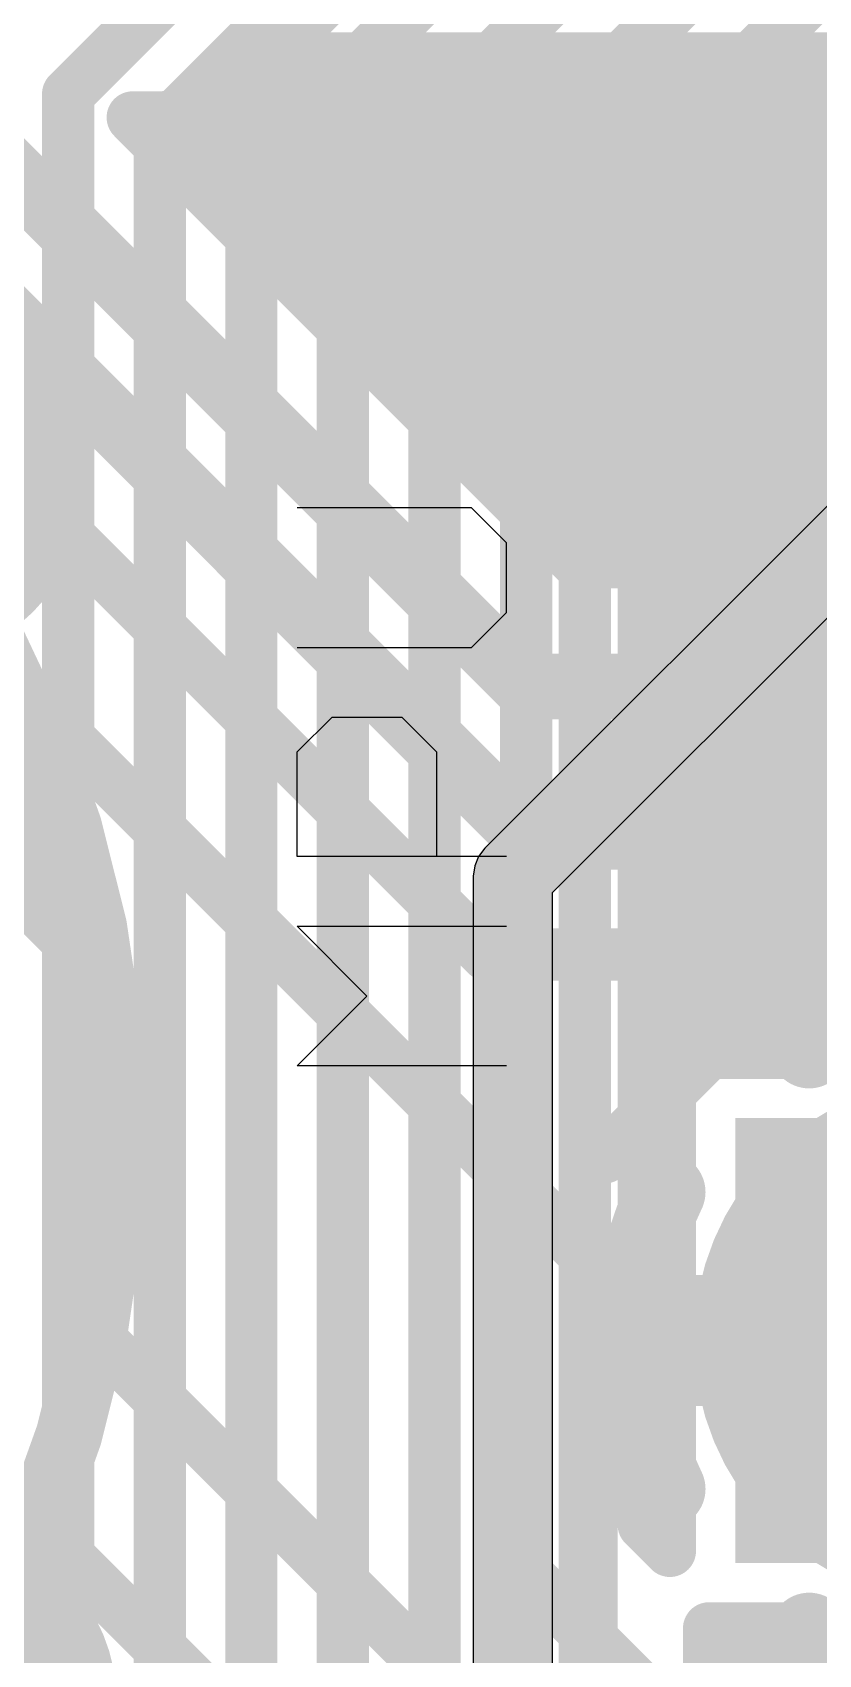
# Model space of a CAD drawing. Header units: millimetres. Extents: x 0.11 to 5.67, y 0.55 to 4.24.
# Drawn here: x 2.2515 to 2.3698, y 2.7903 to 3.0344 of the extents above; entities that cross this region are included whole.
import ezdxf

# ---------------------------------------------------------------- set-up
doc = ezdxf.new("R2010")
doc.units = ezdxf.units.MM
doc.header["$MEASUREMENT"] = 0
for name, color, linetype in [('BottomLayer', 5, 'Continuous'), ('BottomSolder', 6, 'Continuous'), ('InternalPlane1', 76, 'Continuous'), ('InternalPlane2', 16, 'Continuous'), ('MultiLayer', 9, 'Continuous'), ('TopLayer', 1, 'Continuous'), ('TopOverlay', 2, 'Continuous'), ('TopSolder', 216, 'Continuous')]:
    doc.layers.add(name, color=color, linetype=linetype)

# ---------------------------------------------------------------- blocks, each defined once
blk = doc.blocks.new('NANOPINEO_CORE_1')
at = {"layer": 'BottomLayer'}
blk.add_solid([(0.80807, -0.52756), (0.80807, -0.46457), (0.74508, -0.52756), (0.74508, -0.46457)], dxfattribs=at)
at = {"layer": 'BottomSolder'}
blk.add_solid([(0.81004, -0.52953), (0.81004, -0.4626), (0.74311, -0.52953), (0.74311, -0.4626)], dxfattribs=at)
at = {"layer": 'InternalPlane1', "const_width": 0.01181}
for points in [[(0.75423, -0.45221, -0.240079), (0.79892, -0.45221)], [(0.82042, -0.47372, -0.240079), (0.82042, -0.5184)], [(0.79892, -0.53991, -0.240079), (0.75423, -0.53991)]]:
    blk.add_lwpolyline(points, format="xyb", dxfattribs=at)
at = {"layer": 'InternalPlane1', "const_width": 0.00591}
for points in [[(0.79596, -0.45221, 1), (0.80187, -0.45221, 1)], [(0.81747, -0.47372, 1), (0.82338, -0.47372, 1)], [(0.81747, -0.5184, 1), (0.82338, -0.5184, 1)], [(0.79596, -0.53991, 1), (0.80187, -0.53991, 1)]]:
    blk.add_lwpolyline(points, format="xyb", close=True, dxfattribs=at)
at = {"layer": 'InternalPlane2', "const_width": 0.03968}
blk.add_lwpolyline([(0.75673, -0.49606, 1), (0.79642, -0.49606, 1)], format="xyb", close=True, dxfattribs=at)
at = {"layer": 'MultiLayer'}
blk.add_solid([(0.80807, -0.52756), (0.80807, -0.46457), (0.74508, -0.52756), (0.74508, -0.46457)], dxfattribs=at)
at = {"layer": 'TopLayer'}
blk.add_solid([(0.80807, -0.52756), (0.80807, -0.46457), (0.74508, -0.52756), (0.74508, -0.46457)], dxfattribs=at)
at = {"layer": 'TopOverlay', "const_width": 0.00787}
for points in [[(0.83268, -0.68307), (0.83268, 0.79232)], [(0.82972, -0.52362), (0.80807, -0.54528)], [(0.80807, -0.54528), (0.63484, -0.54528)], [(0.83268, -0.68307), (0.77854, -0.7372)]]:
    blk.add_lwpolyline(points, dxfattribs=at)
at = {"layer": 'TopOverlay', "const_width": 0.00394}
for points in [[(0.82776, -0.52362, 1), (0.83169, -0.52362, 1)], [(0.8061, -0.54528, 1), (0.81004, -0.54528, 1)], [(0.8061, -0.54528, 1), (0.81004, -0.54528, 1)], [(0.83071, -0.68307, 1), (0.83465, -0.68307, 1)], [(0.83071, -0.68307, 1), (0.83465, -0.68307, 1)]]:
    blk.add_lwpolyline(points, format="xyb", close=True, dxfattribs=at)
at = {"layer": 'TopSolder'}
blk.add_solid([(0.81004, -0.52953), (0.81004, -0.4626), (0.74311, -0.52953), (0.74311, -0.4626)], dxfattribs=at)
blk = doc.blocks.new('CC8X3_5_243')
at = {"layer": 'TopOverlay'}
for points, const_width in [([(0.22638, 0, 1), (-0.08858, 0, 1)], 0.01), ([(0.22388, 0, 1), (0.22888, 0, 1)], 0.005)]:
    blk.add_lwpolyline(points, format="xyb", close=True, dxfattribs=dict(at, const_width=const_width))

msp = doc.modelspace()

# ---------------------------------------------------------------- linework, layer by layer
at = {"layer": 'BottomLayer'}
for points, const_width in [([(2.2832, 3.02684), (2.31469, 3.05834)], 0.00787), ([(2.28686, 3.0305), (2.43307, 3.0305)], 0.00787), ([(2.2372, 3.02461), (2.32579, 2.93602)], 0.00984), ([(2.2666, 3.02165), (2.27067, 3.02165)], 0.00787), ([(2.2666, 3.02165), (2.33353, 2.95472)], 0.00787), ([(2.27647, 3.02263), (2.43352, 3.02263)], 0.00787), ([(2.2735, 3.01476), (2.43759, 3.01476)], 0.00787), ([(2.28138, 3.00688), (2.44543, 3.00688)], 0.00787), ([(2.2367, 3.00284), (2.32615, 2.91339)], 0.00984), ([(2.28925, 2.99901), (2.4533, 2.99901)], 0.00787), ([(2.29712, 2.99113), (2.46117, 2.99113)], 0.00787), ([(2.305, 2.98326), (2.46905, 2.98326)], 0.00787), ([(2.31287, 2.97539), (2.47692, 2.97539)], 0.00787), ([(2.32075, 2.96751), (2.4848, 2.96751)], 0.00787), ([(2.23628, 2.96254), (2.25301, 2.96254)], 0.00787), ([(2.25301, 2.96254), (2.31988, 2.89567)], 0.00787), ([(2.32862, 2.95964), (2.38187, 2.95964)], 0.00787), ([(2.33353, 2.95472), (2.37426, 2.95472)], 0.00787), ([(2.24125, 2.9439), (2.33563, 2.84952)], 0.00787), ([(2.32579, 2.93602), (2.39173, 2.93602)], 0.00984), ([(2.23425, 2.92028), (2.25984, 2.89469)], 0.00787), ([(2.32615, 2.91339), (2.52756, 2.91339)], 0.00984), ([(2.25984, 2.83957), (2.25984, 2.89469)], 0.00787), ([(2.31988, 2.89567), (2.50591, 2.89567)], 0.00787), ([(2.33563, 2.62106), (2.33563, 2.84952)], 0.00787), ([(2.25984, 2.83957), (2.32185, 2.77756)], 0.00787), ([(2.24606, 2.81594), (2.30807, 2.75394)], 0.00787), ([(2.35335, 2.79429), (2.43406, 2.79429)], 0.00787), ([(2.35335, 2.76311), (2.35335, 2.79429)], 0.00787), ([(2.35335, 2.79428), (2.57233, 2.79428)], 0.00787), ([(2.35335, 2.78641), (2.57941, 2.78641)], 0.00787)]:
    msp.add_lwpolyline(points, dxfattribs=dict(at, const_width=const_width))
for points, const_width in [([(2.28489, 3.0305, 1), (2.28883, 3.0305, 1)], 0.00394), ([(2.28123, 3.02684, 1), (2.28517, 3.02684, 1)], 0.00394), ([(2.28123, 3.02684, 1), (2.28517, 3.02684, 1)], 0.00394), ([(2.28123, 3.02684, 1), (2.28517, 3.02684, 1)], 0.00394), ([(2.26464, 3.02165, 1), (2.26857, 3.02165, 1)], 0.00394), ([(2.26464, 3.02165, 1), (2.26857, 3.02165, 1)], 0.00394), ([(2.2687, 3.02165, 1), (2.27264, 3.02165, 1)], 0.00394), ([(2.2687, 3.02165, 1), (2.27264, 3.02165, 1)], 0.00394), ([(2.2687, 3.02165, 1), (2.27264, 3.02165, 1)], 0.00394), ([(2.2745, 3.02263, 1), (2.27844, 3.02263, 1)], 0.00394), ([(2.27153, 3.01476, 1), (2.27547, 3.01476, 1)], 0.00394), ([(2.27941, 3.00688, 1), (2.28334, 3.00688, 1)], 0.00394), ([(2.28728, 2.99901, 1), (2.29122, 2.99901, 1)], 0.00394), ([(2.29516, 2.99113, 1), (2.29909, 2.99113, 1)], 0.00394), ([(2.30303, 2.98326, 1), (2.30697, 2.98326, 1)], 0.00394), ([(2.3109, 2.97539, 1), (2.31484, 2.97539, 1)], 0.00394), ([(2.31878, 2.96751, 1), (2.32271, 2.96751, 1)], 0.00394), ([(2.25104, 2.96254, 1), (2.25498, 2.96254, 1)], 0.00394), ([(2.25104, 2.96254, 1), (2.25498, 2.96254, 1)], 0.00394), ([(2.32665, 2.95964, 1), (2.33059, 2.95964, 1)], 0.00394), ([(2.33156, 2.95472, 1), (2.3355, 2.95472, 1)], 0.00394), ([(2.33156, 2.95472, 1), (2.3355, 2.95472, 1)], 0.00394), ([(2.32333, 2.93602, 1), (2.32825, 2.93602, 1)], 0.00492), ([(2.32333, 2.93602, 1), (2.32825, 2.93602, 1)], 0.00492), ([(2.32369, 2.91339, 1), (2.32861, 2.91339, 1)], 0.00492), ([(2.32369, 2.91339, 1), (2.32861, 2.91339, 1)], 0.00492), ([(2.25787, 2.89469, 1), (2.26181, 2.89469, 1)], 0.00394), ([(2.25787, 2.89469, 1), (2.26181, 2.89469, 1)], 0.00394), ([(2.31791, 2.89567, 1), (2.32185, 2.89567, 1)], 0.00394), ([(2.31791, 2.89567, 1), (2.32185, 2.89567, 1)], 0.00394), ([(2.33366, 2.84952, 1), (2.3376, 2.84952, 1)], 0.00394), ([(2.33366, 2.84952, 1), (2.3376, 2.84952, 1)], 0.00394), ([(2.25787, 2.83957, 1), (2.26181, 2.83957, 1)], 0.00394), ([(2.25787, 2.83957, 1), (2.26181, 2.83957, 1)], 0.00394), ([(2.35138, 2.79429, 1), (2.35531, 2.79429, 1)], 0.00394), ([(2.35138, 2.79429, 1), (2.35531, 2.79429, 1)], 0.00394), ([(2.35138, 2.79428, 1), (2.35531, 2.79428, 1)], 0.00394)]:
    msp.add_lwpolyline(points, format="xyb", close=True, dxfattribs=dict(at, const_width=const_width))
at = {"layer": 'BottomLayer', "const_width": 0.00787}
msp.add_lwpolyline([(2.2832, 3.02684, -0.198912), (2.27067, 3.02165)], format="xyb", dxfattribs=at)
msp.add_lwpolyline([(2.2832, 3.02684, -0.198912), (2.27067, 3.02165)], format="xyb", dxfattribs=at)
at = {"layer": 'InternalPlane1', "const_width": 0.02591}
for points in [[(2.22031, 2.96555, 1), (2.24622, 2.96555, 1)], [(2.37878, 2.93602, 1), (2.40469, 2.93602, 1)], [(2.2213, 2.92028, 1), (2.2472, 2.92028, 1)], [(2.2253, 2.7834, 1), (2.2512, 2.7834, 1)]]:
    msp.add_lwpolyline(points, format="xyb", close=True, dxfattribs=at)
at = {"layer": 'InternalPlane2'}
for p, q in [((2.49579, 3.08787), (2.31961, 2.91169)), ((2.32978, 2.90501), (2.50247, 3.0777)), ((2.31866, 2.91046), (2.31807, 2.90902)), ((2.31961, 2.91169), (2.31866, 2.91046)), ((2.31807, 2.90902), (2.31786, 2.90748)), ((2.31786, 2.90748), (2.31786, 1.94198)), ((2.32978, 1.86319), (2.32978, 2.90501))]:
    msp.add_line(p, q, dxfattribs=at)
at = {"layer": 'InternalPlane2', "const_width": 0.01181}
for points in [[(2.32382, 2.90748), (2.5, 3.08366)], [(2.32382, 1.86319), (2.32382, 2.90748)]]:
    msp.add_lwpolyline(points, dxfattribs=at)
at = {"layer": 'InternalPlane2'}
for points, const_width in [([(2.22031, 2.96555, 1), (2.24622, 2.96555, 1)], 0.02591), ([(2.37878, 2.93602, 1), (2.40469, 2.93602, 1)], 0.02591), ([(2.2213, 2.92028, 1), (2.2472, 2.92028, 1)], 0.02591), ([(2.32087, 2.90748, 1), (2.32677, 2.90748, 1)], 0.00591), ([(2.32087, 2.90748, 1), (2.32677, 2.90748, 1)], 0.00591), ([(2.2253, 2.7834, 1), (2.2512, 2.7834, 1)], 0.02591)]:
    msp.add_lwpolyline(points, format="xyb", close=True, dxfattribs=dict(at, const_width=const_width))
at = {"layer": 'TopLayer'}
for points, const_width in [([(2.28445, 3.01378), (2.40658, 3.13591)], 0.00787), ([(2.27067, 3.01949), (2.38484, 3.13366)], 0.00787), ([(2.29823, 3.00807), (2.42323, 3.13307)], 0.00787), ([(2.31201, 3.00236), (2.43701, 3.12736)], 0.00787), ([(2.32579, 2.99666), (2.45079, 3.12166)], 0.00787), ([(2.3435, 2.98932), (2.46331, 3.10913)], 0.00787), ([(2.25689, 3.02519), (2.30217, 3.07047)], 0.00787), ([(2.25689, 2.80204), (2.25689, 3.02519)], 0.00787), ([(2.27067, 2.77165), (2.27067, 3.01949)], 0.00787), ([(2.28445, 2.5437), (2.28445, 3.01378)], 0.00787), ([(2.36894, 3.01476), (2.52657, 3.01476)], 0.00787), ([(2.29823, 2.63012), (2.29823, 3.00807)], 0.00787), ([(2.36107, 3.00688), (2.52657, 3.00688)], 0.00787), ([(2.31201, 2.71634), (2.31201, 3.00236)], 0.00787), ([(2.35319, 2.99901), (2.52657, 2.99901)], 0.00787), ([(2.32579, 2.80256), (2.32579, 2.99666)], 0.00787), ([(2.34532, 2.99113), (2.52657, 2.99113)], 0.00787), ([(2.3435, 2.8099), (2.3435, 2.98932)], 0.00787), ([(2.3435, 2.98326), (2.52657, 2.98326)], 0.00787), ([(2.3435, 2.97539), (2.52657, 2.97539)], 0.00787), ([(2.3435, 2.96751), (2.52657, 2.96751)], 0.00787), ([(2.3435, 2.95964), (2.38187, 2.95964)], 0.00787), ([(2.3435, 2.95176), (2.37156, 2.95176)], 0.00787), ([(2.3435, 2.94389), (2.36738, 2.94389)], 0.00787), ([(2.3435, 2.93602), (2.36614, 2.93602)], 0.00787), ([(2.3435, 2.92814), (2.36739, 2.92814)], 0.00787), ([(2.3435, 2.92027), (2.37157, 2.92027)], 0.00787), ([(2.3435, 2.91239), (2.38191, 2.91239)], 0.00787), ([(2.3435, 2.90452), (2.39679, 2.90452)], 0.00787), ([(2.3435, 2.89665), (2.40466, 2.89665)], 0.00787), ([(2.3435, 2.88877), (2.41254, 2.88877)], 0.00787), ([(2.3435, 2.8809), (2.34744, 2.8809)], 0.00787), ([(2.34744, 2.88091), (2.4204, 2.88091)], 0.00787), ([(2.34744, 2.80596), (2.34744, 2.88091)], 0.00787), ([(2.3435, 2.87302), (2.34744, 2.87302)], 0.00787), ([(2.3435, 2.86515), (2.34744, 2.86515)], 0.00787), ([(2.3435, 2.85728), (2.34744, 2.85728)], 0.00787), ([(2.3435, 2.8494), (2.34744, 2.8494)], 0.00787), ([(2.35138, 2.8376), (2.39075, 2.8376)], 0.01969), ([(2.3435, 2.84153), (2.34744, 2.84153)], 0.00787), ([(2.3435, 2.83365), (2.34744, 2.83365)], 0.00787), ([(2.3435, 2.82578), (2.34744, 2.82578)], 0.00787), ([(2.3435, 2.81791), (2.34744, 2.81791)], 0.00787), ([(2.3435, 2.81003), (2.34744, 2.81003)], 0.00787), ([(2.3435, 2.8099), (2.34744, 2.80596)], 0.00787), ([(2.23825, 2.7834), (2.25689, 2.80204)], 0.00787), ([(2.32579, 2.80256), (2.39075, 2.7376)], 0.00787), ([(2.35911, 2.79429), (2.42126, 2.79429)], 0.00787), ([(2.35911, 2.79429), (2.37381, 2.77959)], 0.00787), ([(2.35912, 2.79428), (2.42126, 2.79428)], 0.00787), ([(2.36699, 2.78641), (2.42126, 2.78641)], 0.00787)]:
    msp.add_lwpolyline(points, dxfattribs=dict(at, const_width=const_width))
for points, const_width in [([(2.25492, 3.02519, 1), (2.25886, 3.02519, 1)], 0.00394), ([(2.25492, 3.02519, 1), (2.25886, 3.02519, 1)], 0.00394), ([(2.2687, 3.01949, 1), (2.27264, 3.01949, 1)], 0.00394), ([(2.2687, 3.01949, 1), (2.27264, 3.01949, 1)], 0.00394), ([(2.28248, 3.01378, 1), (2.28642, 3.01378, 1)], 0.00394), ([(2.28248, 3.01378, 1), (2.28642, 3.01378, 1)], 0.00394), ([(2.36697, 3.01476, 1), (2.37091, 3.01476, 1)], 0.00394), ([(2.29626, 3.00807, 1), (2.3002, 3.00807, 1)], 0.00394), ([(2.29626, 3.00807, 1), (2.3002, 3.00807, 1)], 0.00394), ([(2.3591, 3.00688, 1), (2.36304, 3.00688, 1)], 0.00394), ([(2.31004, 3.00236, 1), (2.31398, 3.00236, 1)], 0.00394), ([(2.31004, 3.00236, 1), (2.31398, 3.00236, 1)], 0.00394), ([(2.35123, 2.99901, 1), (2.35516, 2.99901, 1)], 0.00394), ([(2.32382, 2.99666, 1), (2.32776, 2.99666, 1)], 0.00394), ([(2.32382, 2.99666, 1), (2.32776, 2.99666, 1)], 0.00394), ([(2.34335, 2.99113, 1), (2.34729, 2.99113, 1)], 0.00394), ([(2.34154, 2.98932, 1), (2.34547, 2.98932, 1)], 0.00394), ([(2.34154, 2.98932, 1), (2.34547, 2.98932, 1)], 0.00394), ([(2.34154, 2.98326, 1), (2.34547, 2.98326, 1)], 0.00394), ([(2.34154, 2.97539, 1), (2.34547, 2.97539, 1)], 0.00394), ([(2.34154, 2.96751, 1), (2.34547, 2.96751, 1)], 0.00394), ([(2.34154, 2.95964, 1), (2.34547, 2.95964, 1)], 0.00394), ([(2.34154, 2.95176, 1), (2.34547, 2.95176, 1)], 0.00394), ([(2.36959, 2.95176, 1), (2.37352, 2.95176, 1)], 0.00394), ([(2.34154, 2.94389, 1), (2.34547, 2.94389, 1)], 0.00394), ([(2.36541, 2.94389, 1), (2.36935, 2.94389, 1)], 0.00394), ([(2.34154, 2.93602, 1), (2.34547, 2.93602, 1)], 0.00394), ([(2.36417, 2.93602, 1), (2.36811, 2.93602, 1)], 0.00394), ([(2.34154, 2.92814, 1), (2.34547, 2.92814, 1)], 0.00394), ([(2.36542, 2.92814, 1), (2.36935, 2.92814, 1)], 0.00394), ([(2.34154, 2.92027, 1), (2.34547, 2.92027, 1)], 0.00394), ([(2.3696, 2.92027, 1), (2.37354, 2.92027, 1)], 0.00394), ([(2.34154, 2.91239, 1), (2.34547, 2.91239, 1)], 0.00394), ([(2.34154, 2.90452, 1), (2.34547, 2.90452, 1)], 0.00394), ([(2.34154, 2.89665, 1), (2.34547, 2.89665, 1)], 0.00394), ([(2.34154, 2.88877, 1), (2.34547, 2.88877, 1)], 0.00394), ([(2.34154, 2.8809, 1), (2.34547, 2.8809, 1)], 0.00394), ([(2.34547, 2.88091, 1), (2.34941, 2.88091, 1)], 0.00394), ([(2.34547, 2.8809, 1), (2.34941, 2.8809, 1)], 0.00394), ([(2.34547, 2.88091, 1), (2.34941, 2.88091, 1)], 0.00394), ([(2.34154, 2.87302, 1), (2.34547, 2.87302, 1)], 0.00394), ([(2.34547, 2.87302, 1), (2.34941, 2.87302, 1)], 0.00394), ([(2.34154, 2.86515, 1), (2.34547, 2.86515, 1)], 0.00394), ([(2.34547, 2.86515, 1), (2.34941, 2.86515, 1)], 0.00394), ([(2.34154, 2.85728, 1), (2.34547, 2.85728, 1)], 0.00394), ([(2.34547, 2.85728, 1), (2.34941, 2.85728, 1)], 0.00394), ([(2.34154, 2.8494, 1), (2.34547, 2.8494, 1)], 0.00394), ([(2.34547, 2.8494, 1), (2.34941, 2.8494, 1)], 0.00394), ([(2.34646, 2.8376, 1), (2.3563, 2.8376, 1)], 0.00984), ([(2.34154, 2.84153, 1), (2.34547, 2.84153, 1)], 0.00394), ([(2.34547, 2.84153, 1), (2.34941, 2.84153, 1)], 0.00394), ([(2.34154, 2.83365, 1), (2.34547, 2.83365, 1)], 0.00394), ([(2.34547, 2.83365, 1), (2.34941, 2.83365, 1)], 0.00394), ([(2.34154, 2.82578, 1), (2.34547, 2.82578, 1)], 0.00394), ([(2.34547, 2.82578, 1), (2.34941, 2.82578, 1)], 0.00394), ([(2.34154, 2.81791, 1), (2.34547, 2.81791, 1)], 0.00394), ([(2.34547, 2.81791, 1), (2.34941, 2.81791, 1)], 0.00394), ([(2.34154, 2.81003, 1), (2.34547, 2.81003, 1)], 0.00394), ([(2.34154, 2.8099, 1), (2.34547, 2.8099, 1)], 0.00394), ([(2.34154, 2.8099, 1), (2.34547, 2.8099, 1)], 0.00394), ([(2.34547, 2.81003, 1), (2.34941, 2.81003, 1)], 0.00394), ([(2.34547, 2.80596, 1), (2.34941, 2.80596, 1)], 0.00394), ([(2.34547, 2.80596, 1), (2.34941, 2.80596, 1)], 0.00394), ([(2.25492, 2.80204, 1), (2.25886, 2.80204, 1)], 0.00394), ([(2.25492, 2.80204, 1), (2.25886, 2.80204, 1)], 0.00394), ([(2.32382, 2.80256, 1), (2.32776, 2.80256, 1)], 0.00394), ([(2.32382, 2.80256, 1), (2.32776, 2.80256, 1)], 0.00394), ([(2.35714, 2.79429, 1), (2.36108, 2.79429, 1)], 0.00394), ([(2.35714, 2.79429, 1), (2.36108, 2.79429, 1)], 0.00394), ([(2.35715, 2.79428, 1), (2.36109, 2.79428, 1)], 0.00394)]:
    msp.add_lwpolyline(points, format="xyb", close=True, dxfattribs=dict(at, const_width=const_width))
at = {"layer": 'TopLayer', "const_width": 0.00787}
msp.add_lwpolyline([(2.39086, 2.91045, -2.302546), (2.41731, 2.93689)], format="xyb", dxfattribs=at)
at = {"layer": 'TopOverlay'}
for p, q in [((2.31759, 2.9629), (2.29135, 2.9629)), ((2.32283, 2.95765), (2.31759, 2.9629)), ((2.32283, 2.94716), (2.32283, 2.95765)), ((2.31759, 2.94191), (2.32283, 2.94716)), ((2.29135, 2.94191), (2.31759, 2.94191)), ((2.29135, 2.92617), (2.2966, 2.93141)), ((2.2966, 2.93141), (2.30709, 2.93141)), ((2.30709, 2.93141), (2.31234, 2.92617)), ((2.29135, 2.91042), (2.29135, 2.92617)), ((2.31234, 2.92617), (2.31234, 2.91042)), ((2.32283, 2.91042), (2.29135, 2.91042)), ((2.30184, 2.88943), (2.29135, 2.89993)), ((2.29135, 2.89993), (2.32283, 2.89993)), ((2.29135, 2.87894), (2.30184, 2.88943)), ((2.32283, 2.87894), (2.29135, 2.87894))]:
    msp.add_line(p, q, dxfattribs=at)

# ---------------------------------------------------------------- block references
for name, p, rotation in [('NANOPINEO_CORE_1', (3.16732, 2.34154), 180), ('CC8X3_5_243', (2.0374, 2.86909), 360)]:
    msp.add_blockref(name, p, dxfattribs=dict(rotation=rotation))

doc.saveas('drawing.dxf')
